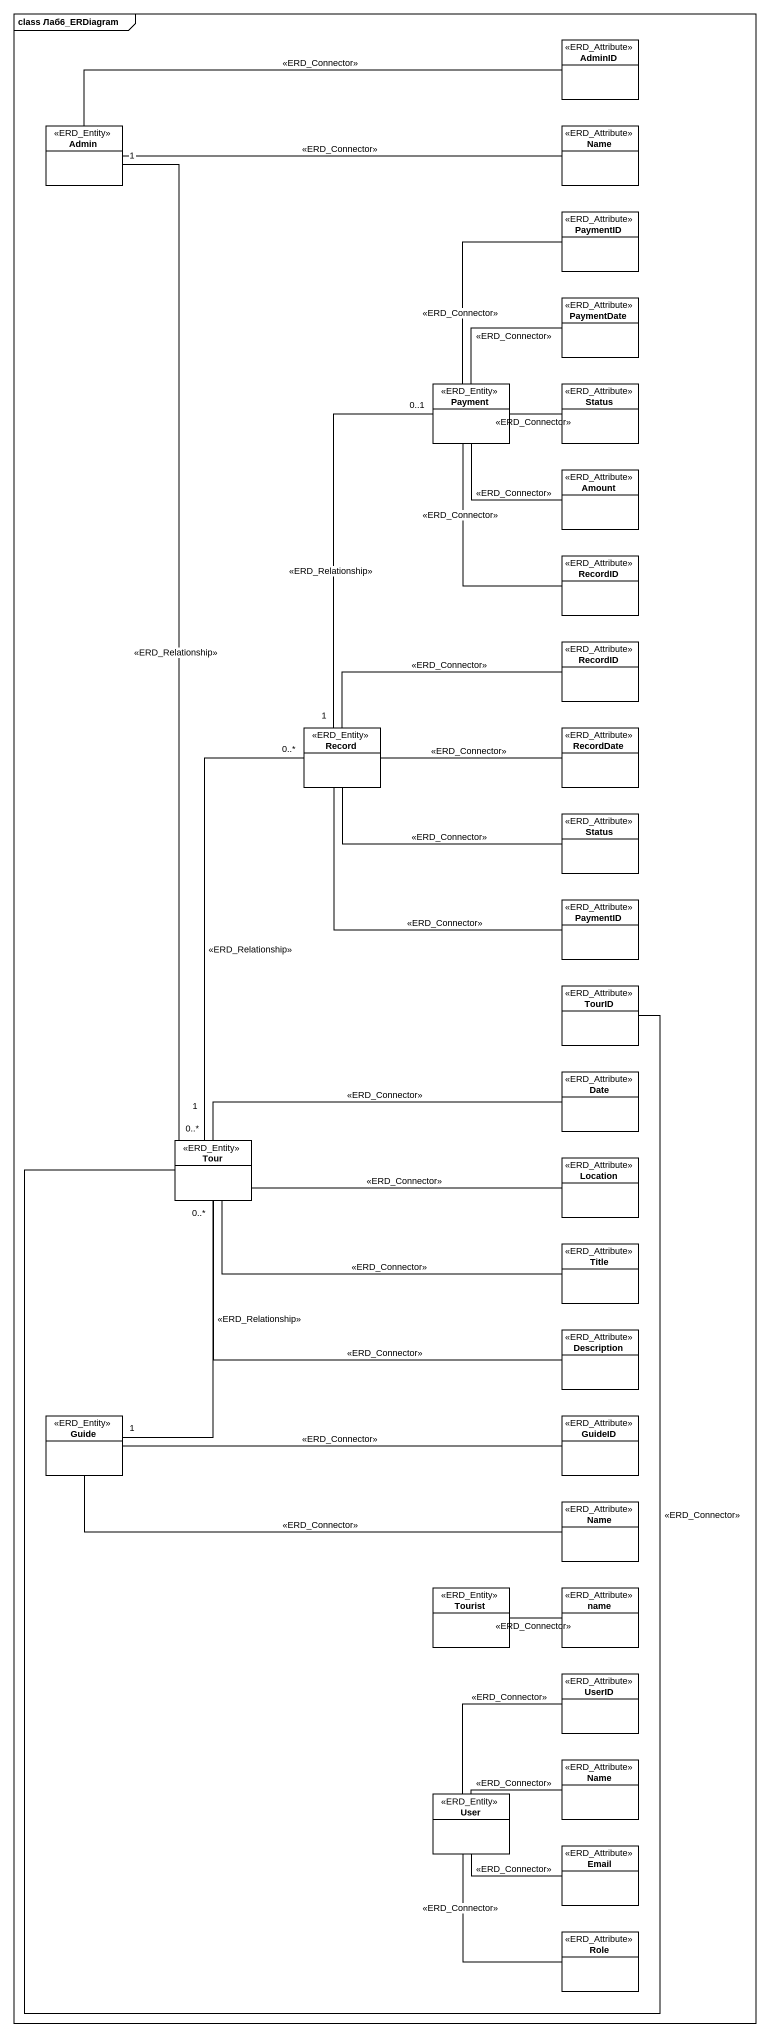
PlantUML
@startuml
mainframe class Лаб6_ERDiagram
hide circle
hide empty members
class AdminID <<ERD_Attribute>>
class Admin <<ERD_Entity>>
class Name <<ERD_Attribute>>
class PaymentID <<ERD_Attribute>>
class PaymentDate <<ERD_Attribute>>
class Payment <<ERD_Entity>>
class Status <<ERD_Attribute>>
class Amount <<ERD_Attribute>>
class RecordID <<ERD_Attribute>>
class "RecordID" as RecordID_2 <<ERD_Attribute>>
class "Record" as Record_ <<ERD_Entity>>
class RecordDate <<ERD_Attribute>>
class "Status" as Status_2 <<ERD_Attribute>>
class "PaymentID" as PaymentID_2 <<ERD_Attribute>>
class TourID <<ERD_Attribute>>
class Date <<ERD_Attribute>>
class Tour <<ERD_Entity>>
class Location <<ERD_Attribute>>
class "Title" as Title_ <<ERD_Attribute>>
class Description <<ERD_Attribute>>
class Guide <<ERD_Entity>>
class GuideID <<ERD_Attribute>>
class "Name" as Name_2 <<ERD_Attribute>>
class Tourist <<ERD_Entity>>
class name <<ERD_Attribute>>
class UserID <<ERD_Attribute>>
class "Name" as Name_3 <<ERD_Attribute>>
class User <<ERD_Entity>>
class Email <<ERD_Attribute>>
class Role <<ERD_Attribute>>
Admin -right- AdminID : <<ERD_Connector>>
Admin -right- Name : <<ERD_Connector>>
Admin "1" -- "0..*" Tour : <<ERD_Relationship>>
Payment -up- PaymentID : <<ERD_Connector>>
Payment -up- PaymentDate : <<ERD_Connector>>
Payment -right- Status : <<ERD_Connector>>
Payment -- Amount : <<ERD_Connector>>
Payment -- RecordID : <<ERD_Connector>>
Record_ "1" -up- "0..1" Payment : <<ERD_Relationship>>
Record_ -right- RecordID_2 : <<ERD_Connector>>
Record_ -right- RecordDate : <<ERD_Connector>>
Record_ -right- Status_2 : <<ERD_Connector>>
Record_ -- PaymentID_2 : <<ERD_Connector>>
Tour "1" -up- "0..*" Record_ : <<ERD_Relationship>>
Tour -right- TourID : <<ERD_Connector>>
Tour -right- Date : <<ERD_Connector>>
Tour -right- Location : <<ERD_Connector>>
Tour -right- Title_ : <<ERD_Connector>>
Tour -right- Description : <<ERD_Connector>>
Guide "1" -up- "0..*" Tour : <<ERD_Relationship>>
Guide -right- GuideID : <<ERD_Connector>>
Guide -right- Name_2 : <<ERD_Connector>>
Tourist -right- name : <<ERD_Connector>>
User -up- UserID : <<ERD_Connector>>
User -right- Name_3 : <<ERD_Connector>>
User -right- Email : <<ERD_Connector>>
User -- Role : <<ERD_Connector>>
@enduml
